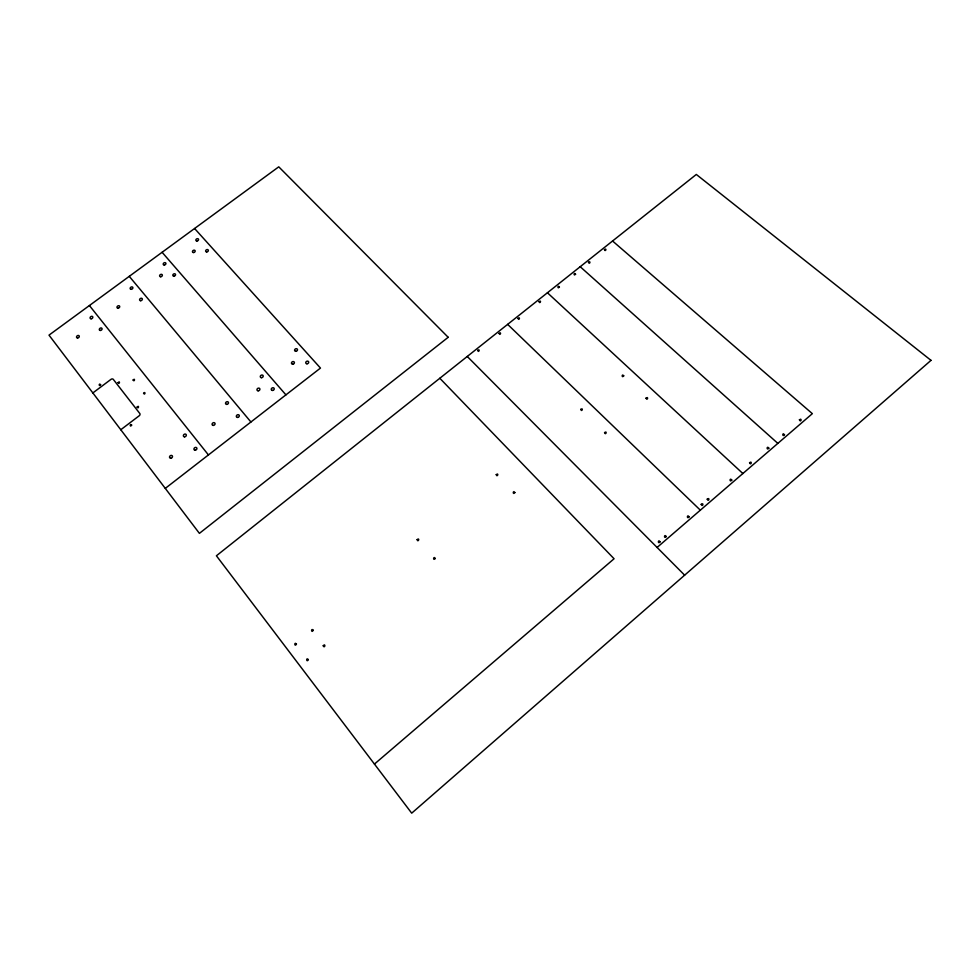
<?xml version="1.0" encoding="UTF-8"?>
<svg xmlns="http://www.w3.org/2000/svg" width="980" height="980" viewBox="0 0 980 980"><rect width="100%" height="100%" fill="white"/><g stroke="black" fill="none" stroke-linecap="round" stroke-linejoin="round"><path stroke-width="1.47" d="M657.09 547.452L812.346 413.658L612.561 241.007M374.446 764.069L614.08 558.759L439.812 378.268M165.277 488.395L320.472 368.076L194.579 228.499M120.785 429.742L139.197 415.777A1.862 1.482 -36.1 0 0 139.773 413.474L113.313 379.395A1.825 1.421 -35.3 0 0 110.973 379.37L92.855 392.931M580.197 266.719L777.851 443.389M547.428 292.763L742.877 473.536M507.64 324.368L700.345 510.176M467.252 356.463L684.64 575.174M162.104 252.289L285.927 394.866M129.262 276.348L250.929 422M89.413 305.54L208.434 454.941M323.216 645.771C324.907 649.274 325.826 642.5 323.216 645.771M313.22 630.238C311.481 633.974 310.66 627.433 313.22 630.238M308.332 659.577C306.581 663.386 305.748 656.698 308.332 659.577M296.438 644.032C294.686 647.792 293.89 641.202 296.438 644.032M143.595 393.311C144.918 396.03 145.934 390.616 143.595 393.311M137.126 407.092C138.45 409.848 139.491 404.373 137.126 407.092M131.638 425.087C129.96 428.223 129.519 422.846 131.638 425.087M133.121 380.02C134.431 382.702 135.448 377.349 133.121 380.02M118.09 382.629C119.376 385.299 120.43 379.958 118.09 382.629M100.597 384.613C98.931 387.627 98.551 382.47 100.597 384.613M799.423 419.783C800.783 423.311 802.461 417.358 799.423 419.783M784.478 434.691C782.212 437.766 782.212 431.531 784.478 434.691M768.835 448.166C766.544 451.253 766.581 444.969 768.835 448.166M749.565 462.707C750.852 466.333 752.652 460.233 749.565 462.707M731.778 480.077C729.451 483.214 729.561 476.819 731.778 480.077M707.229 499.151C708.467 502.85 710.365 496.64 707.229 499.151M701.202 504.345C702.427 508.044 704.338 501.821 701.202 504.345M689.111 516.815C686.735 520.013 686.931 513.483 689.111 516.815M666.229 536.526C663.827 539.747 664.073 533.145 666.229 536.526M660.091 541.818C657.69 545.039 657.935 538.424 660.091 541.818M646.028 398.162C647.155 401.531 649.005 395.81 646.028 398.162M623.733 375.842C621.504 378.733 621.749 372.927 623.733 375.842M604.574 432.584C605.64 436.039 607.588 430.208 604.574 432.584M580.736 409.407C581.765 412.776 583.713 407.068 580.736 409.407M604.44 249.618C605.481 252.571 607.196 247.475 604.44 249.618M588.478 262.309C589.495 265.286 591.246 260.166 588.478 262.309M575.566 274.18C573.435 276.85 573.716 271.546 575.566 274.18M514.868 492.573C512.479 495.635 512.957 489.4 514.868 492.573M559.409 287.03C557.265 289.725 557.571 284.372 559.409 287.03M496.235 474.602C497.154 478.105 499.31 472.213 496.235 474.602M539.037 301.62C539.992 304.658 541.854 299.427 539.037 301.62M517.967 318.365C518.898 321.452 520.809 316.173 517.967 318.365M499.09 333.372C499.996 336.483 501.944 331.166 499.09 333.372M435.243 558.49C432.768 561.65 433.43 555.182 435.243 558.49M477.689 350.387C478.571 353.535 480.568 348.157 477.689 350.387M417.137 539.588C417.946 543.226 420.298 537.138 417.137 539.588M931 360.358L411.698 813.167L216.409 555.783L696.314 174.452L931 360.358M448.191 337.291L199.406 533.365L49 335.135L278.761 166.833L448.191 337.291M164.248 265.017A1.446 1.103 -30 0 0 165.865 263.216A1.446 1.103 -30 0 0 163.562 263.24A1.446 1.103 -30 0 0 164.248 265.017M173.877 276.164A1.446 1.115 -30 0 0 175.481 274.351A1.446 1.115 -30 0 0 173.166 274.363A1.446 1.115 -30 0 0 173.877 276.164M160.683 276.74A1.446 1.103 -30.4 0 0 162.3 274.927A1.446 1.103 -30.4 0 0 159.985 274.927A1.446 1.103 -30.4 0 0 160.683 276.74M261.464 377.68A1.544 1.262 -30.7 0 0 263.13 375.695A1.544 1.262 -30.7 0 0 260.631 375.659A1.544 1.262 -30.7 0 0 261.464 377.68M272.477 390.444A1.544 1.274 -30.8 0 0 274.143 388.423A1.544 1.274 -30.8 0 0 271.619 388.386A1.544 1.274 -30.8 0 0 272.477 390.444M258.157 390.812A1.544 1.274 -31.4 0 0 259.835 388.803A1.544 1.274 -31.4 0 0 257.311 388.766A1.544 1.274 -31.4 0 0 258.157 390.812M196.919 241.007A1.433 1.09 -28.3 0 0 198.499 239.23A1.433 1.09 -28.3 0 0 196.196 239.255A1.433 1.09 -28.3 0 0 196.919 241.007M206.707 251.921A1.433 1.103 -28.3 0 0 208.287 250.133A1.433 1.103 -28.3 0 0 205.971 250.157A1.433 1.103 -28.3 0 0 206.707 251.921M193.525 252.534A1.433 1.103 -28.7 0 0 195.118 250.745A1.433 1.103 -28.7 0 0 192.803 250.77A1.433 1.103 -28.7 0 0 193.525 252.534M295.789 351.305A1.519 1.25 -28.3 0 0 297.418 349.346A1.519 1.25 -28.3 0 0 294.919 349.321A1.519 1.25 -28.3 0 0 295.789 351.305M306.973 363.788A1.531 1.262 -28.3 0 0 308.614 361.804A1.531 1.262 -28.3 0 0 306.091 361.779A1.531 1.262 -28.3 0 0 306.973 363.788M292.677 364.217A1.531 1.262 -28.9 0 0 294.319 362.233A1.531 1.262 -28.9 0 0 291.807 362.208A1.531 1.262 -28.9 0 0 292.677 364.217M77.555 337.978A1.482 1.127 -34.5 0 0 79.245 336.091A1.482 1.127 -34.5 0 0 76.93 336.079A1.482 1.127 -34.5 0 0 77.555 337.978M100.352 330.456A1.482 1.127 -33.7 0 0 102.03 328.582A1.482 1.127 -33.7 0 0 99.703 328.57A1.482 1.127 -33.7 0 0 100.352 330.456M91.115 318.782A1.47 1.115 -33.5 0 0 92.781 316.932A1.47 1.115 -33.5 0 0 90.479 316.92A1.47 1.115 -33.5 0 0 91.115 318.782M170.679 458.224A1.593 1.299 -37.3 0 0 172.431 456.141A1.593 1.299 -37.3 0 0 169.907 456.08A1.593 1.299 -37.3 0 0 170.679 458.224M184.522 436.823A1.58 1.286 -35.9 0 0 186.261 434.765A1.58 1.286 -35.9 0 0 183.75 434.716A1.58 1.286 -35.9 0 0 184.522 436.823M195.118 450.2A1.593 1.299 -36.2 0 0 196.857 448.117A1.593 1.299 -36.2 0 0 194.322 448.068A1.593 1.299 -36.2 0 0 195.118 450.2M118.004 308.173A1.47 1.115 -32.5 0 0 119.67 306.324A1.47 1.115 -32.5 0 0 117.355 306.324A1.47 1.115 -32.5 0 0 118.004 308.173M140.642 300.701A1.47 1.127 -31.7 0 0 142.296 298.851A1.47 1.127 -31.7 0 0 139.969 298.851A1.47 1.127 -31.7 0 0 140.642 300.701M131.197 289.321A1.458 1.103 -31.6 0 0 132.839 287.495A1.458 1.103 -31.6 0 0 130.536 287.495A1.458 1.103 -31.6 0 0 131.197 289.321M213.273 425.406A1.568 1.286 -34.5 0 0 214.988 423.348A1.568 1.286 -34.5 0 0 212.464 423.299A1.568 1.286 -34.5 0 0 213.273 425.406M226.711 404.397A1.556 1.274 -33.1 0 0 228.414 402.376A1.556 1.274 -33.1 0 0 225.902 402.339A1.556 1.274 -33.1 0 0 226.711 404.397M237.54 417.431A1.568 1.286 -33.3 0 0 239.23 415.385A1.568 1.286 -33.3 0 0 236.707 415.336A1.568 1.286 -33.3 0 0 237.54 417.431"/></g></svg>
